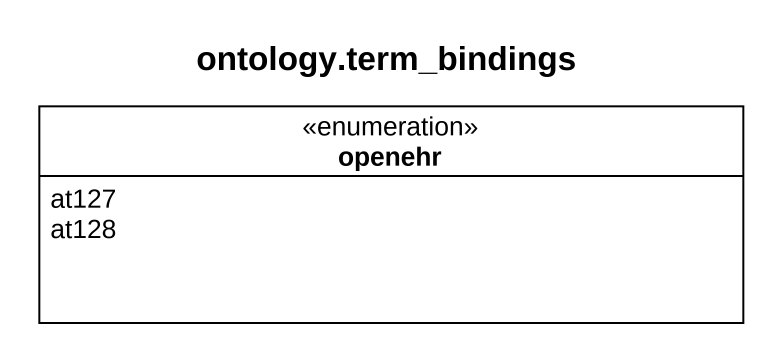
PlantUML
@startuml
title ontology.term_bindings
hide circle
hide empty members
enum openehr {
  at127
  at128
}
@enduml
